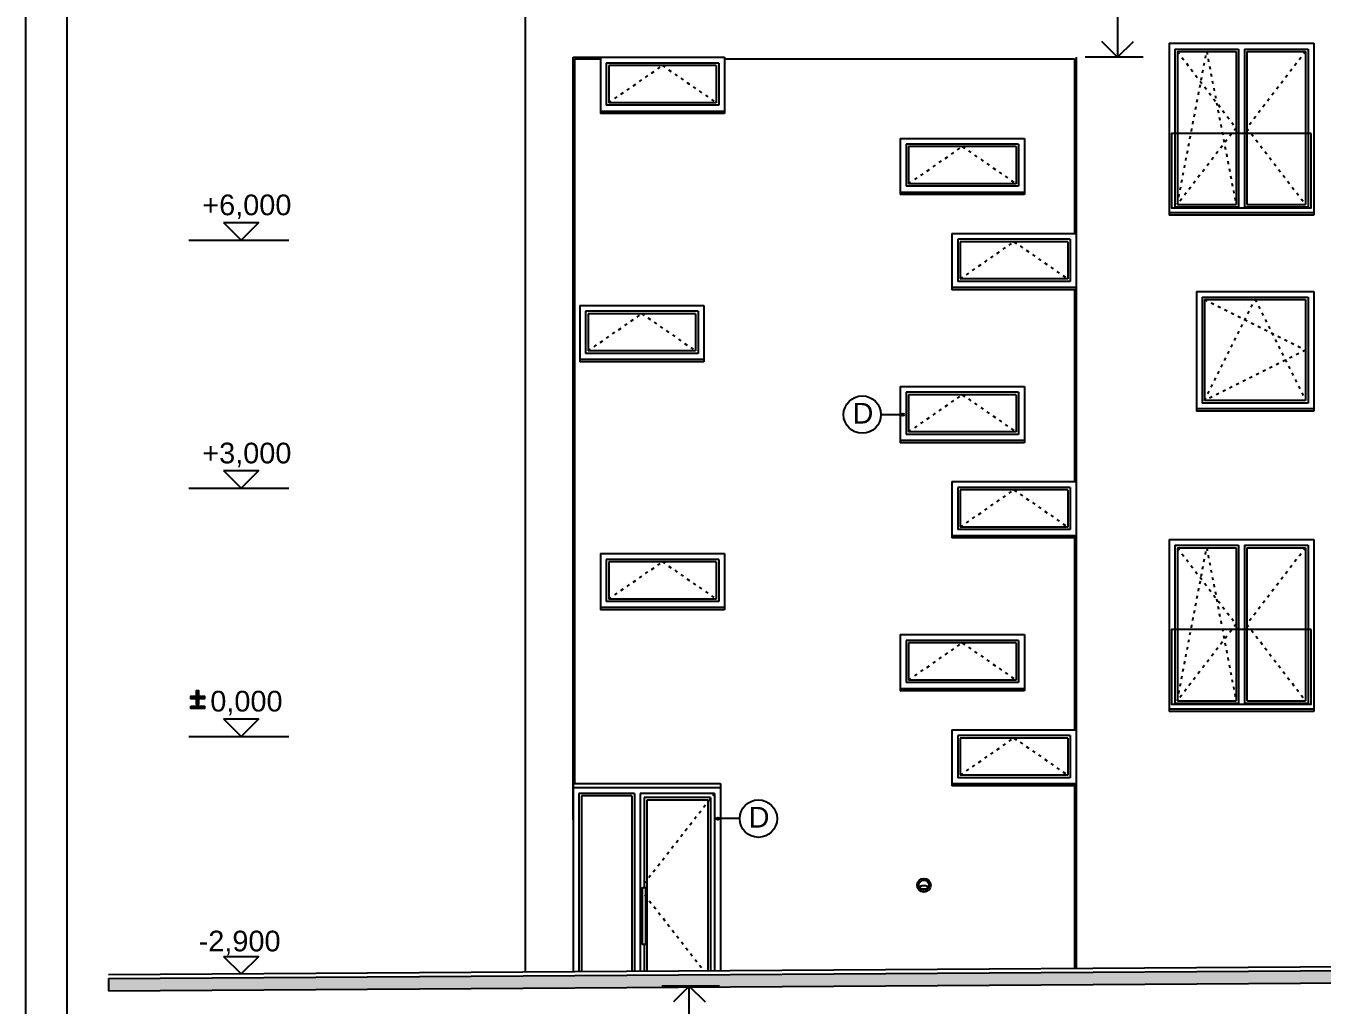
# Model space of a CAD drawing. Extents: x 3792242 to 5145247, y -1546315 to -1031918.
# Drawn here: x 4256091 to 4271763, y -1531893 to -1520055 of the extents above; entities that cross this region are included whole.
import ezdxf

# ---------------------------------------------------------------- set-up
doc = ezdxf.new("R2010")
doc.units = 0
doc.header["$MEASUREMENT"] = 0
doc.linetypes.add('ACAD_ISO03W100', pattern=[30, 12, -18])
for name, color, linetype in [('MÚRY', 1, 'CONTINUOUS'), ('OKNÁ', 143, 'CONTINUOUS'), ('osi', 253, 'CONTINUOUS'), ('POZEMOK', 7, 'CONTINUOUS'), ('TENKÁ', 7, 'CONTINUOUS'), ('ZARIADENIE', 47, 'CONTINUOUS'), ('ZARIADENIE1', 145, 'CONTINUOUS')]:
    doc.layers.add(name, color=color, linetype=linetype)
doc.styles.add('ARIAL', font='arial.ttf')
doc.styles.add('Style-Arial', font='arial.ttf')

# ---------------------------------------------------------------- blocks, each defined once
blk = doc.blocks.new('01')
at = {"layer": 'TENKÁ'}
h = blk.add_hatch(color=256, dxfattribs=at)
h.dxf.hatch_style = 1
h.paths.add_polyline_path([(4169737, -1507850.5), (4169873, -1507850.5), (4169873, -1507792), (4169737, -1507792), (4169737, -1507656), (4169676, -1507656), (4169676, -1507792), (4169541, -1507792), (4169541, -1507850.5), (4169676, -1507850.5), (4169676, -1507983.5), (4169737, -1507983.5)])
h = blk.add_hatch(color=256, dxfattribs=at)
h.dxf.hatch_style = 1
h.paths.add_polyline_path([(4169541, -1508027.5), (4169541, -1508086), (4169873, -1508086), (4169873, -1508027.5)])
for points in [[(4169676, -1507850.5), (4169541, -1507850.5), (4169541, -1507792), (4169676, -1507792)], [(4169737, -1507792), (4169737, -1507656), (4169676, -1507656), (4169676, -1507792)], [(4169676, -1507850.5), (4169676, -1507983.5), (4169737, -1507983.5), (4169737, -1507850.5)], [(4169737, -1507792), (4169873, -1507792), (4169873, -1507850.5), (4169737, -1507850.5)]]:
    blk.add_lwpolyline(points, dxfattribs=at)
blk.add_lwpolyline([(4169541, -1508027.5), (4169873, -1508027.5), (4169873, -1508086), (4169541, -1508086)], close=True, dxfattribs=at)

msp = doc.modelspace()

# ---------------------------------------------------------------- hatches: boundary and pattern name
at = {"layer": 'TENKÁ', "ltscale": 0.25}
h = msp.add_hatch(color=256, dxfattribs=at)
h.dxf.hatch_style = 1
h.paths.add_polyline_path([(4266693.445, -1524769, 1), (4266693.445, -1524739, 1)])
h = msp.add_hatch(color=256, dxfattribs=at)
h.dxf.hatch_style = 1
h.paths.add_polyline_path([(4264456.983, -1529653.48, -1), (4264456.983, -1529623.48, -1)])
at = {"layer": 'TENKÁ'}
h = msp.add_hatch(color=8, dxfattribs=at)
h.dxf.hatch_style = 1
h.paths.add_polyline_path([(4257090.843, -1531571.467), (4257090.843, -1531721.47), (4282577.714, -1531557.32), (4284407.714, -1531545.534), (4306421.874, -1531403.751), (4309387.714, -1531314.601), (4311217.714, -1531259.594), (4330429.911, -1530682.097), (4330429.911, -1530532.03), (4306419.138, -1531253.765)])

# ---------------------------------------------------------------- linework, layer by layer
at = {"layer": 'OKNÁ'}
for p, q in [((4270012.714, -1520363.77), (4270722.714, -1520363.77)), ((4270012.714, -1520363.77), (4270012.714, -1522213.77)), ((4270722.714, -1520363.77), (4270722.714, -1522213.77)), ((4270852.714, -1520363.77), (4271562.714, -1520363.77)), ((4270852.714, -1520363.77), (4270852.714, -1522213.77)), ((4271562.714, -1520363.77), (4271562.714, -1522213.77)), ((4270012.714, -1522213.77), (4270722.714, -1522213.77)), ((4270852.714, -1522213.77), (4271562.714, -1522213.77)), ((4270342.714, -1523363.77), (4271562.714, -1523363.77)), ((4270342.714, -1523363.77), (4270342.714, -1524583.77)), ((4271562.714, -1523363.77), (4271562.714, -1524583.77)), ((4271562.714, -1524583.77), (4270342.714, -1524583.77)), ((4270012.714, -1526363.77), (4270722.714, -1526363.77)), ((4270012.714, -1526363.77), (4270012.714, -1528213.77)), ((4270722.714, -1526363.77), (4270722.714, -1528213.77)), ((4270852.714, -1526363.77), (4271562.714, -1526363.77)), ((4270852.714, -1526363.77), (4270852.714, -1528213.77)), ((4271562.714, -1526363.77), (4271562.714, -1528213.77)), ((4270012.714, -1528213.77), (4270722.714, -1528213.77)), ((4270852.714, -1528213.77), (4271562.714, -1528213.77)), ((4263417.714, -1529363.77), (4262807.714, -1529363.77)), ((4262807.714, -1529363.77), (4262807.714, -1531484.904)), ((4263417.714, -1529363.77), (4263417.714, -1531480.717)), ((4264337.714, -1529413.77), (4263597.714, -1529413.77)), ((4263597.714, -1529413.77), (4263597.714, -1531479.558)), ((4264337.714, -1529413.77), (4264337.714, -1531474.792))]:
    msp.add_line(p, q, dxfattribs=at)
at = {"layer": 'OKNÁ', "linetype": 'ACAD_ISO03W100', "ltscale": 3}
for p, q in [((4270012.714, -1520363.77), (4270722.714, -1521288.77)), ((4270012.714, -1522213.77), (4270367.714, -1520363.77)), ((4270367.714, -1520363.77), (4270722.714, -1522213.77)), ((4271562.714, -1520363.77), (4270852.714, -1521288.77)), ((4263137.714, -1520983.77), (4263787.714, -1520533.77)), ((4263787.714, -1520533.77), (4264437.714, -1520983.77)), ((4270722.714, -1521288.77), (4270012.714, -1522213.77)), ((4270852.714, -1521288.77), (4271562.714, -1522213.77)), ((4266762.714, -1521963.77), (4267412.714, -1521513.77)), ((4267412.714, -1521513.77), (4268062.714, -1521963.77)), ((4267387.714, -1523113.77), (4268037.714, -1522663.77)), ((4268037.714, -1522663.77), (4268687.714, -1523113.77)), ((4270342.714, -1523363.77), (4271562.714, -1523973.77)), ((4270342.714, -1524583.77), (4270952.714, -1523363.77)), ((4270952.714, -1523363.77), (4271562.714, -1524583.77)), ((4262887.714, -1523983.77), (4263537.714, -1523533.77)), ((4263537.714, -1523533.77), (4264187.714, -1523983.77)), ((4271562.714, -1523973.77), (4270342.714, -1524583.77)), ((4266762.714, -1524963.77), (4267412.714, -1524513.77)), ((4267412.714, -1524513.77), (4268062.714, -1524963.77)), ((4267387.714, -1526113.77), (4268037.714, -1525663.77)), ((4268037.714, -1525663.77), (4268687.714, -1526113.77)), ((4270012.714, -1526363.77), (4270722.714, -1527288.77)), ((4270012.714, -1528213.77), (4270367.714, -1526363.77)), ((4270367.714, -1526363.77), (4270722.714, -1528213.77)), ((4271562.714, -1526363.77), (4270852.714, -1527288.77)), ((4263137.714, -1526983.77), (4263787.714, -1526533.77)), ((4263787.714, -1526533.77), (4264437.714, -1526983.77)), ((4270722.714, -1527288.77), (4270012.714, -1528213.77)), ((4270852.714, -1527288.77), (4271562.714, -1528213.77)), ((4266762.714, -1527963.77), (4267412.714, -1527513.77)), ((4267412.714, -1527513.77), (4268062.714, -1527963.77)), ((4267387.714, -1529113.77), (4268037.714, -1528663.77)), ((4268037.714, -1528663.77), (4268687.714, -1529113.77)), ((4264417.714, -1529333.77), (4263517.714, -1530488.77)), ((4263517.714, -1530488.77), (4264286.301, -1531475.123))]:
    msp.add_line(p, q, dxfattribs=at)
at = {"layer": 'OKNÁ', "ltscale": 0.25}
for p, q in [((4264437.714, -1520533.77), (4263137.714, -1520533.77)), ((4263137.714, -1520533.77), (4263137.714, -1520983.77)), ((4264437.714, -1520533.77), (4264437.714, -1520983.77)), ((4264437.714, -1520983.77), (4263137.714, -1520983.77)), ((4268062.714, -1521513.77), (4266762.714, -1521513.77)), ((4266762.714, -1521513.77), (4266762.714, -1521963.77)), ((4268062.714, -1521513.77), (4268062.714, -1521963.77)), ((4268062.714, -1521963.77), (4266762.714, -1521963.77)), ((4268687.714, -1522663.77), (4267387.714, -1522663.77)), ((4267387.714, -1522663.77), (4267387.714, -1523113.77)), ((4268687.714, -1522663.77), (4268687.714, -1523113.77)), ((4268687.714, -1523113.77), (4267387.714, -1523113.77)), ((4264187.714, -1523533.77), (4262887.714, -1523533.77)), ((4262887.714, -1523533.77), (4262887.714, -1523983.77)), ((4264187.714, -1523533.77), (4264187.714, -1523983.77)), ((4264187.714, -1523983.77), (4262887.714, -1523983.77)), ((4268062.714, -1524513.77), (4266762.714, -1524513.77)), ((4266762.714, -1524513.77), (4266762.714, -1524963.77)), ((4268062.714, -1524513.77), (4268062.714, -1524963.77)), ((4268062.714, -1524963.77), (4266762.714, -1524963.77)), ((4268687.714, -1525663.77), (4267387.714, -1525663.77)), ((4267387.714, -1525663.77), (4267387.714, -1526113.77)), ((4268687.714, -1525663.77), (4268687.714, -1526113.77)), ((4268687.714, -1526113.77), (4267387.714, -1526113.77)), ((4264437.714, -1526533.77), (4263137.714, -1526533.77)), ((4263137.714, -1526533.77), (4263137.714, -1526983.77)), ((4264437.714, -1526533.77), (4264437.714, -1526983.77)), ((4264437.714, -1526983.77), (4263137.714, -1526983.77)), ((4268062.714, -1527513.77), (4266762.714, -1527513.77)), ((4266762.714, -1527513.77), (4266762.714, -1527963.77)), ((4268062.714, -1527513.77), (4268062.714, -1527963.77)), ((4268062.714, -1527963.77), (4266762.714, -1527963.77)), ((4268687.714, -1528663.77), (4267387.714, -1528663.77)), ((4267387.714, -1528663.77), (4267387.714, -1529113.77)), ((4268687.714, -1528663.77), (4268687.714, -1529113.77)), ((4268687.714, -1529113.77), (4267387.714, -1529113.77))]:
    msp.add_line(p, q, dxfattribs=at)
at = {"layer": 'osi', "color": 9}
msp.add_line((4264477.714, -1531663.77), (4263777.714, -1531663.77), dxfattribs=at)
at = {"layer": 'POZEMOK'}
msp.add_line((4262707.714, -1529263.77), (4264487.714, -1529263.77), dxfattribs=at)
msp.add_lwpolyline([(4263546.424, -1530472.217), (4263582.24, -1530472.217), (4263582.24, -1531160.084), (4263546.424, -1531160.084)], close=True, dxfattribs=at)
at = {"layer": 'TENKÁ', "color": 7}
for p, q in [((4256090.843, -1541362.357), (4256090.843, -1489065.189)), ((4256590.843, -1540862.357), (4256590.843, -1489565.189))]:
    msp.add_line(p, q, dxfattribs=at)
at = {"layer": 'TENKÁ'}
for p, q in [((4262127.714, -1518693.77), (4262127.714, -1531489.026)), ((4269912.714, -1520263.77), (4271662.714, -1520263.77)), ((4269912.714, -1520263.77), (4269912.714, -1522343.77)), ((4271662.714, -1520263.77), (4271662.714, -1522343.77)), ((4269982.714, -1520333.77), (4270752.714, -1520333.77)), ((4269982.714, -1520333.77), (4269982.714, -1522243.77)), ((4270752.714, -1520333.77), (4270752.714, -1522243.77)), ((4270822.714, -1520333.77), (4271592.714, -1520333.77)), ((4270822.714, -1520333.77), (4270822.714, -1522243.77)), ((4271592.714, -1520333.77), (4271592.714, -1522243.77)), ((4271662.714, -1522313.77), (4269912.714, -1522313.77)), ((4271662.714, -1522343.77), (4269912.714, -1522343.77)), ((4269982.714, -1522243.77), (4270752.714, -1522243.77)), ((4270822.714, -1522243.77), (4271592.714, -1522243.77)), ((4270242.714, -1523263.77), (4271662.714, -1523263.77)), ((4270242.714, -1523263.77), (4270242.714, -1524713.77)), ((4271662.714, -1523263.77), (4271662.714, -1524713.77)), ((4270312.714, -1523333.77), (4271592.714, -1523333.77)), ((4270312.714, -1523333.77), (4270312.714, -1524613.77)), ((4271592.714, -1523333.77), (4271592.714, -1524613.77)), ((4271662.714, -1524683.77), (4270242.714, -1524683.77)), ((4271662.714, -1524713.77), (4270242.714, -1524713.77)), ((4271592.714, -1524613.77), (4270312.714, -1524613.77)), ((4269912.714, -1526263.77), (4271662.714, -1526263.77)), ((4269912.714, -1526263.77), (4269912.714, -1528343.77)), ((4271662.714, -1526263.77), (4271662.714, -1528343.77)), ((4269982.714, -1526333.77), (4270752.714, -1526333.77)), ((4269982.714, -1526333.77), (4269982.714, -1528243.77)), ((4270752.714, -1526333.77), (4270752.714, -1528243.77)), ((4270822.714, -1526333.77), (4271592.714, -1526333.77)), ((4270822.714, -1526333.77), (4270822.714, -1528243.77)), ((4271592.714, -1526333.77), (4271592.714, -1528243.77)), ((4271662.714, -1528313.77), (4269912.714, -1528313.77)), ((4269982.714, -1528243.77), (4270752.714, -1528243.77)), ((4270822.714, -1528243.77), (4271592.714, -1528243.77)), ((4271662.714, -1528343.77), (4269912.714, -1528343.77)), ((4262707.714, -1529213.77), (4264487.714, -1529213.77)), ((4262707.714, -1529213.77), (4262707.714, -1531485.29)), ((4264487.714, -1529213.77), (4264487.714, -1531473.826)), ((4263447.714, -1529333.77), (4262777.714, -1529333.77)), ((4262777.714, -1529333.77), (4262777.714, -1531485.097)), ((4263447.714, -1529333.77), (4263447.714, -1531480.524)), ((4264417.714, -1529333.77), (4263517.714, -1529333.77)), ((4263517.714, -1529333.77), (4263517.714, -1531480.073)), ((4264367.714, -1529383.77), (4263567.714, -1529383.77)), ((4263567.714, -1529383.77), (4263567.714, -1530472.217)), ((4264367.714, -1529383.77), (4264367.714, -1531474.599)), ((4264417.714, -1529333.77), (4264417.714, -1531474.277)), ((4257090.843, -1531521.466), (4306418.225, -1531203.77)), ((4263567.714, -1531160.084), (4263567.714, -1531479.751))]:
    msp.add_line(p, q, dxfattribs=at)
at = {"layer": 'TENKÁ', "linetype": 'ByBlock', "ltscale": 0.25}
for p, q in [((4269290.827, -1519633.77), (4269290.827, -1520433.77)), ((4269290.827, -1520433.77), (4269099.909, -1520242.851)), ((4269290.827, -1520433.77), (4269481.746, -1520242.851)), ((4264111.827, -1531663.771), (4263920.909, -1531854.69)), ((4264111.827, -1532463.77), (4264111.827, -1531663.77)), ((4264111.827, -1531663.771), (4264302.746, -1531854.69))]:
    msp.add_line(p, q, dxfattribs=at)
at = {"layer": 'TENKÁ', "color": 8}
for p, q in [((4262707.714, -1529653.77), (4262707.714, -1520433.77)), ((4262707.714, -1520433.77), (4263037.714, -1520433.77)), ((4262727.714, -1529213.77), (4262727.714, -1520453.77)), ((4262727.714, -1520453.77), (4263037.714, -1520453.77)), ((4264537.714, -1520453.77), (4268767.714, -1520453.77)), ((4268767.714, -1520453.77), (4268767.714, -1522563.77)), ((4268787.714, -1520433.77), (4268787.714, -1531446.132)), ((4269598.714, -1520433.77), (4268898.714, -1520433.77)), ((4258480.632, -1522431.566), (4258905.039, -1522431.566)), ((4258480.632, -1522431.566), (4258692.835, -1522643.77)), ((4258905.039, -1522431.566), (4258692.835, -1522643.77)), ((4258061.412, -1522643.77), (4259270.095, -1522643.77)), ((4268767.714, -1523243.77), (4268767.714, -1525563.77)), ((4258480.632, -1525431.566), (4258905.039, -1525431.566)), ((4258480.632, -1525431.566), (4258692.835, -1525643.77)), ((4258905.039, -1525431.566), (4258692.835, -1525643.77)), ((4258061.412, -1525643.77), (4259270.095, -1525643.77)), ((4268767.714, -1526243.77), (4268767.714, -1528563.77)), ((4258480.632, -1528431.566), (4258905.039, -1528431.566)), ((4258480.632, -1528431.566), (4258692.835, -1528643.77)), ((4258905.039, -1528431.566), (4258692.835, -1528643.77)), ((4258061.412, -1528643.77), (4259270.095, -1528643.77)), ((4268767.714, -1529243.77), (4268767.714, -1531446.26)), ((4257090.843, -1531571.467), (4306419.138, -1531253.765)), ((4257090.843, -1531721.47), (4306421.874, -1531403.751)), ((4258480.632, -1531304.186), (4258905.039, -1531304.186)), ((4258480.632, -1531304.186), (4258692.835, -1531516.39)), ((4258905.039, -1531304.186), (4258692.835, -1531516.39)), ((4257090.843, -1531571.47), (4257090.843, -1531721.47))]:
    msp.add_line(p, q, dxfattribs=at)
at = {"layer": 'TENKÁ', "ltscale": 0.25}
for p, q in [((4263037.714, -1520433.77), (4263037.714, -1521113.77)), ((4263037.714, -1520433.77), (4264537.714, -1520433.77)), ((4264537.714, -1520433.77), (4264537.714, -1521113.77)), ((4264467.714, -1520503.77), (4263107.714, -1520503.77)), ((4263107.714, -1520503.77), (4263107.714, -1521013.77)), ((4264467.714, -1520503.77), (4264467.714, -1521013.77)), ((4263037.714, -1521083.77), (4264537.714, -1521083.77)), ((4264467.714, -1521013.77), (4263107.714, -1521013.77)), ((4264537.714, -1521113.77), (4263037.714, -1521113.77)), ((4266662.714, -1521413.77), (4266662.714, -1522093.77)), ((4266662.714, -1521413.77), (4268162.714, -1521413.77)), ((4268162.714, -1521413.77), (4268162.714, -1522093.77)), ((4268092.714, -1521483.77), (4266732.714, -1521483.77)), ((4266732.714, -1521483.77), (4266732.714, -1521993.77)), ((4268092.714, -1521483.77), (4268092.714, -1521993.77)), ((4268092.714, -1521993.77), (4266732.714, -1521993.77)), ((4266662.714, -1522063.77), (4268162.714, -1522063.77)), ((4268162.714, -1522093.77), (4266662.714, -1522093.77)), ((4267287.714, -1522563.77), (4267287.714, -1523243.77)), ((4267287.714, -1522563.77), (4268787.714, -1522563.77)), ((4268717.714, -1522633.77), (4267357.714, -1522633.77)), ((4267357.714, -1522633.77), (4267357.714, -1523143.77)), ((4268717.714, -1522633.77), (4268717.714, -1523143.77)), ((4268787.714, -1522563.77), (4268787.714, -1523243.77)), ((4268717.714, -1523143.77), (4267357.714, -1523143.77)), ((4267287.714, -1523213.77), (4268787.714, -1523213.77)), ((4268787.714, -1523243.77), (4267287.714, -1523243.77)), ((4262787.714, -1523433.77), (4262787.714, -1524113.77)), ((4262787.714, -1523433.77), (4264287.714, -1523433.77)), ((4264287.714, -1523433.77), (4264287.714, -1524113.77)), ((4264217.714, -1523503.77), (4262857.714, -1523503.77)), ((4262857.714, -1523503.77), (4262857.714, -1524013.77)), ((4264217.714, -1523503.77), (4264217.714, -1524013.77)), ((4262787.714, -1524083.77), (4264287.714, -1524083.77)), ((4264217.714, -1524013.77), (4262857.714, -1524013.77)), ((4264287.714, -1524113.77), (4262787.714, -1524113.77)), ((4266662.714, -1524413.77), (4266662.714, -1525093.77)), ((4266662.714, -1524413.77), (4268162.714, -1524413.77)), ((4268092.714, -1524483.77), (4266732.714, -1524483.77)), ((4266732.714, -1524483.77), (4266732.714, -1524993.77)), ((4268092.714, -1524483.77), (4268092.714, -1524993.77)), ((4268162.714, -1524413.77), (4268162.714, -1525093.77)), ((4266429.386, -1524754), (4266693.445, -1524754)), ((4268092.714, -1524993.77), (4266732.714, -1524993.77)), ((4266662.714, -1525063.77), (4268162.714, -1525063.77)), ((4268162.714, -1525093.77), (4266662.714, -1525093.77)), ((4267287.714, -1525563.77), (4267287.714, -1526243.77)), ((4267287.714, -1525563.77), (4268787.714, -1525563.77)), ((4268717.714, -1525633.77), (4267357.714, -1525633.77)), ((4267357.714, -1525633.77), (4267357.714, -1526143.77)), ((4268717.714, -1525633.77), (4268717.714, -1526143.77)), ((4268787.714, -1525563.77), (4268787.714, -1526243.77)), ((4267287.714, -1526213.77), (4268787.714, -1526213.77)), ((4268787.714, -1526243.77), (4267287.714, -1526243.77)), ((4268717.714, -1526143.77), (4267357.714, -1526143.77)), ((4263037.714, -1526433.77), (4263037.714, -1527113.77)), ((4263037.714, -1526433.77), (4264537.714, -1526433.77)), ((4264537.714, -1526433.77), (4264537.714, -1527113.77)), ((4264467.714, -1526503.77), (4263107.714, -1526503.77)), ((4263107.714, -1526503.77), (4263107.714, -1527013.77)), ((4264467.714, -1526503.77), (4264467.714, -1527013.77)), ((4264467.714, -1527013.77), (4263107.714, -1527013.77)), ((4263037.714, -1527083.77), (4264537.714, -1527083.77)), ((4264537.714, -1527113.77), (4263037.714, -1527113.77)), ((4266662.714, -1527413.77), (4266662.714, -1528093.77)), ((4266662.714, -1527413.77), (4268162.714, -1527413.77)), ((4268092.714, -1527483.77), (4266732.714, -1527483.77)), ((4266732.714, -1527483.77), (4266732.714, -1527993.77)), ((4268092.714, -1527483.77), (4268092.714, -1527993.77)), ((4268162.714, -1527413.77), (4268162.714, -1528093.77)), ((4268092.714, -1527993.77), (4266732.714, -1527993.77)), ((4266662.714, -1528063.77), (4268162.714, -1528063.77)), ((4268162.714, -1528093.77), (4266662.714, -1528093.77)), ((4267287.714, -1528563.77), (4267287.714, -1529243.77)), ((4267287.714, -1528563.77), (4268787.714, -1528563.77)), ((4268717.714, -1528633.77), (4267357.714, -1528633.77)), ((4267357.714, -1528633.77), (4267357.714, -1529143.77)), ((4268717.714, -1528633.77), (4268717.714, -1529143.77)), ((4268787.714, -1528563.77), (4268787.714, -1529243.77)), ((4267287.714, -1529213.77), (4268787.714, -1529213.77)), ((4268787.714, -1529243.77), (4267287.714, -1529243.77)), ((4268717.714, -1529143.77), (4267357.714, -1529143.77)), ((4264721.043, -1529638.48), (4264456.983, -1529638.48))]:
    msp.add_line(p, q, dxfattribs=at)
for centre, radius in [((4266203.214, -1524754), 226.172), ((4266693.445, -1524754), 15), ((4264947.214, -1529638.48), 226.172), ((4264456.983, -1529638.48), 15)]:
    msp.add_circle(centre, radius, dxfattribs=at)
at = {"layer": 'TENKÁ', "color": 8}
for radius in [82.5, 60]:
    msp.add_circle((4266947.714, -1530443.77), radius, dxfattribs=at)
msp.add_open_spline([(4266897.714, -1530469.27), (4266897.714, -1530469.571), (4266897.741, -1530470.178), (4266897.862, -1530471.091), (4266898.066, -1530472.013), (4266898.356, -1530472.947), (4266898.736, -1530473.894), (4266899.212, -1530474.856), (4266899.785, -1530475.829), (4266900.46, -1530476.812), (4266901.239, -1530477.8), (4266902.122, -1530478.79), (4266903.111, -1530479.776), (4266904.204, -1530480.755), (4266905.4, -1530481.721), (4266906.698, -1530482.67), (4266908.094, -1530483.598), (4266909.585, -1530484.5), (4266911.169, -1530485.374), (4266912.84, -1530486.214), (4266914.596, -1530487.019), (4266916.432, -1530487.785), (4266918.343, -1530488.509), (4266920.324, -1530489.189), (4266922.371, -1530489.822), (4266924.479, -1530490.408), (4266926.642, -1530490.942), (4266928.856, -1530491.425), (4266931.114, -1530491.855), (4266933.412, -1530492.23), (4266935.743, -1530492.549), (4266938.103, -1530492.811), (4266940.486, -1530493.016), (4266942.886, -1530493.163), (4266945.297, -1530493.251), (4266947.714, -1530493.28), (4266950.131, -1530493.251), (4266952.543, -1530493.163), (4266954.943, -1530493.016), (4266957.325, -1530492.811), (4266959.686, -1530492.549), (4266962.017, -1530492.23), (4266964.315, -1530491.855), (4266966.573, -1530491.425), (4266968.787, -1530490.942), (4266970.95, -1530490.408), (4266973.057, -1530489.822), (4266975.104, -1530489.189), (4266977.086, -1530488.509), (4266978.997, -1530487.785), (4266980.832, -1530487.019), (4266982.588, -1530486.214), (4266984.26, -1530485.374), (4266985.844, -1530484.5), (4266987.335, -1530483.598), (4266988.731, -1530482.67), (4266990.029, -1530481.721), (4266991.225, -1530480.755), (4266992.318, -1530479.776), (4266993.307, -1530478.79), (4266994.19, -1530477.8), (4266994.969, -1530476.812), (4266995.644, -1530475.829), (4266996.217, -1530474.856), (4266996.692, -1530473.894), (4266997.073, -1530472.947), (4266997.363, -1530472.013), (4266997.567, -1530471.091), (4266997.688, -1530470.178), (4266997.728, -1530469.27), (4266997.688, -1530468.363), (4266997.567, -1530467.45), (4266997.363, -1530466.528), (4266997.073, -1530465.594), (4266996.692, -1530464.646), (4266996.217, -1530463.685), (4266995.644, -1530462.712), (4266994.969, -1530461.729), (4266994.19, -1530460.741), (4266993.307, -1530459.751), (4266992.318, -1530458.764), (4266991.225, -1530457.786), (4266990.029, -1530456.819), (4266988.731, -1530455.87), (4266987.335, -1530454.942), (4266985.844, -1530454.04), (4266984.26, -1530453.167), (4266982.588, -1530452.326), (4266980.832, -1530451.522), (4266978.997, -1530450.756), (4266977.086, -1530450.032), (4266975.104, -1530449.352), (4266973.057, -1530448.718), (4266970.95, -1530448.133), (4266968.787, -1530447.598), (4266966.573, -1530447.115), (4266964.315, -1530446.686), (4266962.017, -1530446.311), (4266959.686, -1530445.992), (4266957.325, -1530445.73), (4266954.943, -1530445.525), (4266952.543, -1530445.378), (4266950.131, -1530445.29), (4266947.714, -1530445.26), (4266945.297, -1530445.29), (4266942.886, -1530445.378), (4266940.486, -1530445.525), (4266938.103, -1530445.73), (4266935.743, -1530445.992), (4266933.412, -1530446.311), (4266931.114, -1530446.686), (4266928.856, -1530447.115), (4266926.642, -1530447.598), (4266924.479, -1530448.133), (4266922.371, -1530448.718), (4266920.324, -1530449.352), (4266918.343, -1530450.032), (4266916.432, -1530450.756), (4266914.596, -1530451.522), (4266912.84, -1530452.326), (4266911.169, -1530453.167), (4266909.585, -1530454.04), (4266908.094, -1530454.942), (4266906.698, -1530455.87), (4266905.4, -1530456.819), (4266904.204, -1530457.786), (4266903.111, -1530458.764), (4266902.122, -1530459.751), (4266901.239, -1530460.741), (4266900.46, -1530461.729), (4266899.785, -1530462.712), (4266899.212, -1530463.685), (4266898.736, -1530464.646), (4266898.356, -1530465.594), (4266898.066, -1530466.528), (4266897.862, -1530467.45), (4266897.741, -1530468.362), (4266897.714, -1530468.969), (4266897.714, -1530469.27)], degree=3, knots=[0, 0, 0, 0, 0.903448812, 1.819047439, 2.758420998, 3.732218919, 4.749790462, 5.81900714, 6.946221337, 8.136329954, 9.392904819, 10.718354866, 12.114093816, 13.580696839, 15.118037857, 16.725404936, 18.401594636, 20.144987911, 21.953610708, 23.825182364, 25.757154524, 27.746742827, 29.790953174, 31.886603958, 34.030345311, 36.218676177, 38.447959794, 40.714438018, 43.014244822, 45.34341919, 47.697917593, 50.073626156, 52.466372619, 54.871938152, 57.286069068, 59.704488471, 62.122907874, 64.53703879, 66.942604323, 69.335350786, 71.711059349, 74.065557752, 76.39473212, 78.694538924, 80.961017148, 83.190300765, 85.378631631, 87.522372984, 89.618023768, 91.662234116, 93.651822418, 95.583794578, 97.455366234, 99.263989031, 101.007382306, 102.683572006, 104.290939085, 105.828280103, 107.294883126, 108.690622076, 110.016072123, 111.272646988, 112.462755606, 113.589969802, 114.659186481, 115.676758023, 116.650555944, 117.589929504, 118.50552813, 119.408976942, 120.312425754, 121.228024381, 122.16739794, 123.141195861, 124.158767404, 125.227984082, 126.355198279, 127.545306896, 128.801881761, 130.127331808, 131.523070759, 132.989673781, 134.527014799, 136.134381878, 137.810571578, 139.553964853, 141.36258765, 143.234159307, 145.166131466, 147.155719769, 149.199930117, 151.295580901, 153.439322253, 155.62765312, 157.856936736, 160.12341496, 162.423221764, 164.752396132, 167.106894535, 169.482603098, 171.875349561, 174.280915095, 176.69504601, 179.113465413, 181.531884817, 183.946015732, 186.351581265, 188.744327729, 191.120036292, 193.474534694, 195.803709063, 198.103515866, 200.36999409, 202.599277707, 204.787608573, 206.931349926, 209.02700071, 211.071211058, 213.060799361, 214.99277152, 216.864343177, 218.672965974, 220.416359248, 222.092548948, 223.699916027, 225.237257045, 226.703860068, 228.099599018, 229.425049065, 230.68162393, 231.871732548, 232.998946745, 234.068163423, 235.085734965, 236.059532887, 236.998906446, 237.914505072, 238.817953884, 238.817953884, 238.817953884, 238.817953884], dxfattribs=at)
at = {"layer": 'ZARIADENIE1'}
for points in [[(4271632.714, -1521353.77), (4269942.714, -1521353.77), (4269942.714, -1522253.77), (4271632.714, -1522253.77)], [(4271632.714, -1527353.77), (4269942.714, -1527353.77), (4269942.714, -1528253.77), (4271632.714, -1528253.77)]]:
    msp.add_lwpolyline(points, close=True, dxfattribs=at)

# ---------------------------------------------------------------- block references
at = {"layer": 'ZARIADENIE', "xscale": 0.5, "yscale": 0.5, "zscale": 0.5, "rotation": 359.9999999999999}
msp.add_blockref('01', (2173312.716, -774263.635), dxfattribs=at)

# ---------------------------------------------------------------- texts
at = {"layer": 'MÚRY', "color": 0, "ltscale": 0.25, "style": 'Style-Arial'}
for s, p in [('+6,000', (4258223.016, -1522343.475)), ('+3,000', (4258223.016, -1525343.475)), (' 0,000', (4258223.016, -1528343.475)), ('-2,900', (4258179.46, -1531243.475))]:
    msp.add_text(s, height=250, dxfattribs=at).set_placement(p)
at = {"layer": 'TENKÁ', "lineweight": 40, "ltscale": 0.25, "style": 'ARIAL'}
for p in [(4266085.028, -1524861.891), (4264829.028, -1529746.371)]:
    msp.add_text('D', height=250, dxfattribs=at).set_placement(p)

doc.saveas('drawing.dxf')
